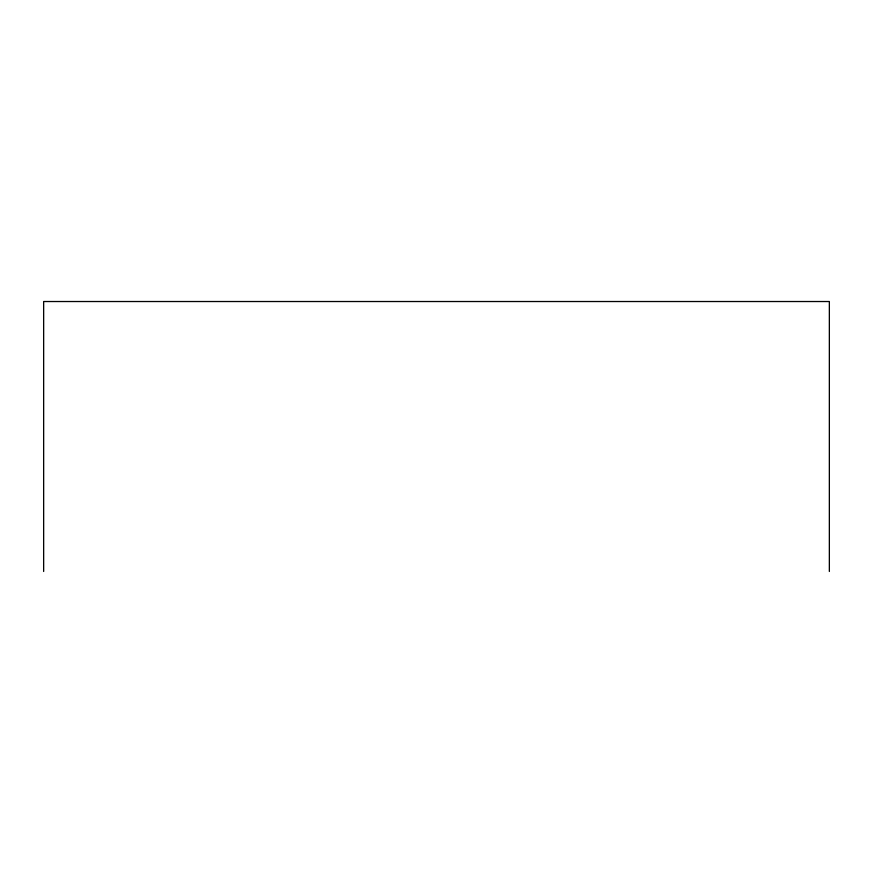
<?xml version="1.0" encoding="UTF-8"?>
<svg xmlns="http://www.w3.org/2000/svg" width="873" height="873" viewBox="0 0 873 873"><rect width="100%" height="100%" fill="white"/><g stroke="black" fill="none" stroke-linecap="round" stroke-linejoin="round"><path stroke-width="1.31" d="M829.35 571.477L829.35 301.523L43.65 301.523L43.65 571.477"/></g></svg>
